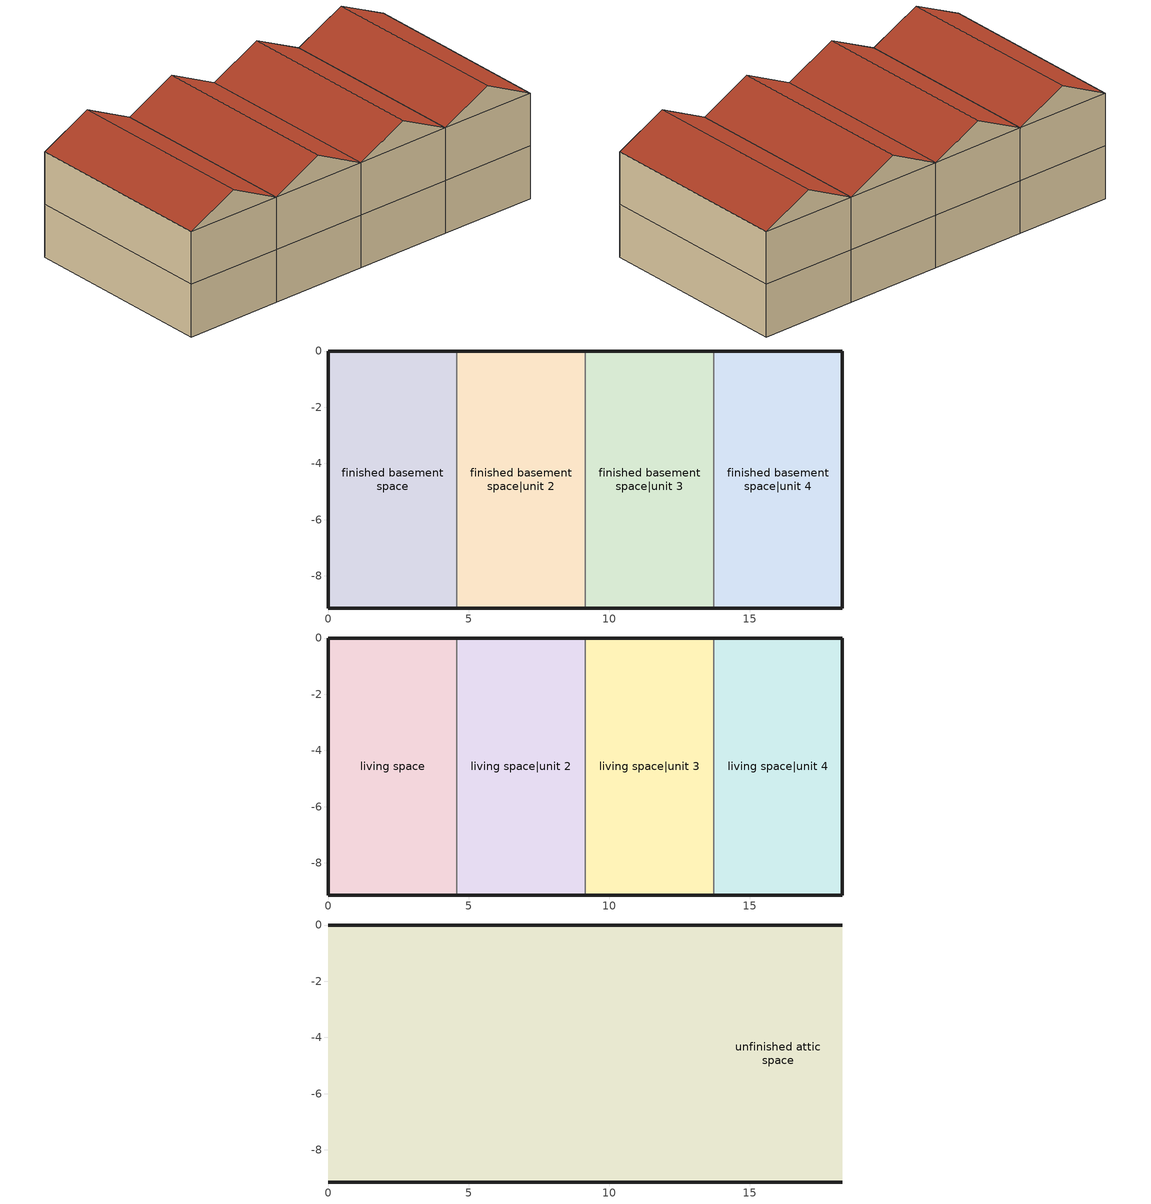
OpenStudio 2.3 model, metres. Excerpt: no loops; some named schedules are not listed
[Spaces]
finished basement space
 floor ground: 0,-9.14 0,0 4.57,0 4.57,-9.14 z-2.44
 wall ground: 4.57,0 0,0 0,-9.14 4.57,-9.14 z-2.44:0
 wall to finished basement space|unit 2: 4.57,-9.14 4.57,0 z-2.44:0
finished basement space|unit 2
 floor ground: 4.57,-9.14 4.57,0 9.14,0 9.14,-9.14 z-2.44
 wall ground: 9.14,0 4.57,0 / 4.57,-9.14 9.14,-9.14 z-2.44:0
 wall to finished basement space|unit 3: 9.14,-9.14 9.14,0 z-2.44:0
finished basement space|unit 3
 floor ground: 9.14,-9.14 9.14,0 13.72,0 13.72,-9.14 z-2.44
 wall ground: 13.72,0 9.14,0 / 9.14,-9.14 13.72,-9.14 z-2.44:0
 wall to finished basement space|unit 4: 13.72,-9.14 13.72,0 z-2.44:0
finished basement space|unit 4
 floor ground: 13.72,-9.14 13.72,0 18.29,0 18.29,-9.14 z-2.44
 wall ground: 13.72,-9.14 18.29,-9.14 18.29,0 13.72,0 z-2.44:0
living space
 floor to finished basement space: 0,-9.14 0,0 4.57,0 4.57,-9.14 z0
 wall outside: 4.57,0 0,0 0,-9.14 4.57,-9.14 z0:2.44
 wall to living space|unit 2: 4.57,-9.14 4.57,0 z0:2.44
living space|unit 2
 floor to finished basement space|unit 2: 4.57,-9.14 4.57,0 9.14,0 9.14,-9.14 z0
 wall outside: 4.57,-9.14 9.14,-9.14 / 9.14,0 4.57,0 z0:2.44
 wall to living space|unit 3: 9.14,-9.14 9.14,0 z0:2.44
living space|unit 3
 floor to finished basement space|unit 3: 9.14,-9.14 9.14,0 13.72,0 13.72,-9.14 z0
 wall outside: 9.14,-9.14 13.72,-9.14 / 13.72,0 9.14,0 z0:2.44
 wall to living space|unit 4: 13.72,-9.14 13.72,0 z0:2.44
living space|unit 4
 floor to finished basement space|unit 4: 13.72,-9.14 13.72,0 18.29,0 18.29,-9.14 z0
 wall outside: 13.72,-9.14 18.29,-9.14 18.29,0 13.72,0 z0:2.44
unfinished attic space
 floor to living space: 0,-9.14 0,0 4.57,0 4.57,-9.14 z2.44
 floor to living space|unit 2: 4.57,-9.14 4.57,0 9.14,0 9.14,-9.14 z2.44
 floor to living space|unit 3: 9.14,-9.14 9.14,0 13.72,0 13.72,-9.14 z2.44
 floor to living space|unit 4: 13.72,-9.14 13.72,0 18.29,0 18.29,-9.14 z2.44
 wall outside: 2.29,-9.14,3.58 0,-9.14,2.44 4.57,-9.14,2.44; 2.29,0,3.58 4.57,0,2.44 0,0,2.44; 6.86,0,3.58 9.14,0,2.44 4.57,0,2.44; 6.86,-9.14,3.58 4.57,-9.14,2.44 9.14,-9.14,2.44; 11.43,0,3.58 13.72,0,2.44 9.14,0,2.44; 11.43,-9.14,3.58 9.14,-9.14,2.44 13.72,-9.14,2.44; 16,0,3.58 18.29,0,2.44 13.72,0,2.44; 16,-9.14,3.58 13.72,-9.14,2.44 18.29,-9.14,2.44
 roof outside: 2.29,0,3.58 0,0,2.44 0,-9.14,2.44 2.29,-9.14,3.58; 2.29,-9.14,3.58 4.57,-9.14,2.44 4.57,0,2.44 2.29,0,3.58; 6.86,-9.14,3.58 9.14,-9.14,2.44 9.14,0,2.44 6.86,0,3.58; 6.86,0,3.58 4.57,0,2.44 4.57,-9.14,2.44 6.86,-9.14,3.58; 11.43,-9.14,3.58 13.72,-9.14,2.44 13.72,0,2.44 11.43,0,3.58; 11.43,0,3.58 9.14,0,2.44 9.14,-9.14,2.44 11.43,-9.14,3.58; 16,-9.14,3.58 18.29,-9.14,2.44 18.29,0,2.44 16,0,3.58; 16,0,3.58 13.72,0,2.44 13.72,-9.14,2.44 16,-9.14,3.58
[Schedule:Rule] Apply Sunday=Yes; Apply Monday=Yes; Apply Tuesday=Yes; Apply Wednesday=Yes; Apply Thursday=Yes; Apply Friday=Yes; Apply Saturday=Yes; Date Specification Type=SpecificDates
Name | Schedule Ruleset | Rule Order | Day Schedule | Specific Month 1 | Specific Day 1
residential clothes washer schedule allday ruleset22 2 | residential clothes washer schedule 2 | 343 | residential clothes washer schedule allday22 2 | 1 | 22
residential clothes washer schedule allday ruleset23 2 | residential clothes washer schedule 2 | 342 | residential clothes washer schedule allday23 2 | 1 | 23
residential clothes washer schedule allday ruleset24 2 | residential clothes washer schedule 2 | 341 | residential clothes washer schedule allday24 2 | 1 | 24
residential clothes washer schedule allday ruleset25 2 | residential clothes washer schedule 2 | 340 | residential clothes washer schedule allday25 2 | 1 | 25
residential clothes washer schedule allday ruleset26 2 | residential clothes washer schedule 2 | 339 | residential clothes washer schedule allday26 2 | 1 | 26
residential clothes washer schedule allday ruleset27 2 | residential clothes washer schedule 2 | 338 | residential clothes washer schedule allday27 2 | 1 | 27
residential clothes washer schedule allday ruleset28 2 | residential clothes washer schedule 2 | 337 | residential clothes washer schedule allday28 2 | 1 | 28
residential clothes washer schedule allday ruleset29 2 | residential clothes washer schedule 2 | 336 | residential clothes washer schedule allday29 2 | 1 | 29
residential clothes washer schedule allday ruleset30 2 | residential clothes washer schedule 2 | 335 | residential clothes washer schedule allday30 2 | 1 | 30
residential clothes washer schedule allday ruleset31 2 | residential clothes washer schedule 2 | 334 | residential clothes washer schedule allday31 2 | 1 | 31
residential clothes washer schedule allday ruleset32 2 | residential clothes washer schedule 2 | 333 | residential clothes washer schedule allday32 2 | 2 | 1
residential clothes washer schedule allday ruleset33 2 | residential clothes washer schedule 2 | 332 | residential clothes washer schedule allday33 2 | 2 | 2
residential clothes washer schedule allday ruleset34 2 | residential clothes washer schedule 2 | 331 | residential clothes washer schedule allday34 2 | 2 | 3
residential clothes washer schedule allday ruleset35 2 | residential clothes washer schedule 2 | 330 | residential clothes washer schedule allday35 2 | 2 | 4
residential clothes washer schedule allday ruleset36 2 | residential clothes washer schedule 2 | 329 | residential clothes washer schedule allday36 2 | 2 | 5
residential clothes washer schedule allday ruleset37 2 | residential clothes washer schedule 2 | 328 | residential clothes washer schedule allday37 2 | 2 | 6
residential clothes washer schedule allday ruleset38 2 | residential clothes washer schedule 2 | 327 | residential clothes washer schedule allday38 2 | 2 | 7
residential clothes washer schedule allday ruleset39 2 | residential clothes washer schedule 2 | 326 | residential clothes washer schedule allday39 2 | 2 | 8
residential clothes washer schedule allday ruleset40 2 | residential clothes washer schedule 2 | 325 | residential clothes washer schedule allday40 2 | 2 | 9
residential clothes washer schedule allday ruleset41 2 | residential clothes washer schedule 2 | 324 | residential clothes washer schedule allday41 2 | 2 | 10
residential clothes washer schedule allday ruleset42 2 | residential clothes washer schedule 2 | 323 | residential clothes washer schedule allday42 2 | 2 | 11
residential clothes washer schedule allday ruleset43 2 | residential clothes washer schedule 2 | 322 | residential clothes washer schedule allday43 2 | 2 | 12
residential clothes washer schedule allday ruleset44 2 | residential clothes washer schedule 2 | 321 | residential clothes washer schedule allday44 2 | 2 | 13
residential clothes washer schedule allday ruleset45 2 | residential clothes washer schedule 2 | 320 | residential clothes washer schedule allday45 2 | 2 | 14
residential clothes washer schedule allday ruleset46 2 | residential clothes washer schedule 2 | 319 | residential clothes washer schedule allday46 2 | 2 | 15
residential clothes washer schedule allday ruleset47 2 | residential clothes washer schedule 2 | 318 | residential clothes washer schedule allday47 2 | 2 | 16
residential clothes washer schedule allday ruleset48 2 | residential clothes washer schedule 2 | 317 | residential clothes washer schedule allday48 2 | 2 | 17
residential clothes washer schedule allday ruleset49 2 | residential clothes washer schedule 2 | 316 | residential clothes washer schedule allday49 2 | 2 | 18
residential clothes washer schedule allday ruleset50 2 | residential clothes washer schedule 2 | 315 | residential clothes washer schedule allday50 2 | 2 | 19
residential clothes washer schedule allday ruleset51 2 | residential clothes washer schedule 2 | 314 | residential clothes washer schedule allday51 2 | 2 | 20
residential clothes washer schedule allday ruleset52 2 | residential clothes washer schedule 2 | 313 | residential clothes washer schedule allday52 2 | 2 | 21
residential clothes washer schedule allday ruleset53 2 | residential clothes washer schedule 2 | 312 | residential clothes washer schedule allday53 2 | 2 | 22
residential clothes washer schedule allday ruleset54 2 | residential clothes washer schedule 2 | 311 | residential clothes washer schedule allday54 2 | 2 | 23
residential clothes washer schedule allday ruleset55 2 | residential clothes washer schedule 2 | 310 | residential clothes washer schedule allday55 2 | 2 | 24
residential clothes washer schedule allday ruleset56 2 | residential clothes washer schedule 2 | 309 | residential clothes washer schedule allday56 2 | 2 | 25
residential clothes washer schedule allday ruleset57 2 | residential clothes washer schedule 2 | 308 | residential clothes washer schedule allday57 2 | 2 | 26
residential clothes washer schedule allday ruleset58 2 | residential clothes washer schedule 2 | 307 | residential clothes washer schedule allday58 2 | 2 | 27
residential clothes washer schedule allday ruleset59 2 | residential clothes washer schedule 2 | 306 | residential clothes washer schedule allday59 2 | 2 | 28
residential clothes washer schedule allday ruleset60 2 | residential clothes washer schedule 2 | 305 | residential clothes washer schedule allday60 2 | 3 | 1
residential clothes washer schedule allday ruleset61 2 | residential clothes washer schedule 2 | 304 | residential clothes washer schedule allday61 2 | 3 | 2
residential clothes washer schedule allday ruleset62 2 | residential clothes washer schedule 2 | 303 | residential clothes washer schedule allday62 2 | 3 | 3
residential clothes washer schedule allday ruleset63 2 | residential clothes washer schedule 2 | 302 | residential clothes washer schedule allday63 2 | 3 | 4
residential clothes washer schedule allday ruleset64 2 | residential clothes washer schedule 2 | 301 | residential clothes washer schedule allday64 2 | 3 | 5
residential clothes washer schedule allday ruleset65 2 | residential clothes washer schedule 2 | 300 | residential clothes washer schedule allday65 2 | 3 | 6
residential clothes washer schedule allday ruleset66 2 | residential clothes washer schedule 2 | 299 | residential clothes washer schedule allday66 2 | 3 | 7
residential clothes washer schedule allday ruleset67 2 | residential clothes washer schedule 2 | 298 | residential clothes washer schedule allday67 2 | 3 | 8
residential clothes washer schedule allday ruleset68 2 | residential clothes washer schedule 2 | 297 | residential clothes washer schedule allday68 2 | 3 | 9
residential clothes washer schedule allday ruleset69 2 | residential clothes washer schedule 2 | 296 | residential clothes washer schedule allday69 2 | 3 | 10
residential clothes washer schedule allday ruleset70 2 | residential clothes washer schedule 2 | 295 | residential clothes washer schedule allday70 2 | 3 | 11
residential clothes washer schedule allday ruleset71 2 | residential clothes washer schedule 2 | 294 | residential clothes washer schedule allday71 2 | 3 | 12
residential clothes washer schedule allday ruleset72 2 | residential clothes washer schedule 2 | 293 | residential clothes washer schedule allday72 2 | 3 | 13
residential clothes washer schedule allday ruleset73 2 | residential clothes washer schedule 2 | 292 | residential clothes washer schedule allday73 2 | 3 | 14
residential clothes washer schedule allday ruleset74 2 | residential clothes washer schedule 2 | 291 | residential clothes washer schedule allday74 2 | 3 | 15
residential clothes washer schedule allday ruleset75 2 | residential clothes washer schedule 2 | 290 | residential clothes washer schedule allday75 2 | 3 | 16
residential clothes washer schedule allday ruleset76 2 | residential clothes washer schedule 2 | 289 | residential clothes washer schedule allday76 2 | 3 | 17
residential clothes washer schedule allday ruleset77 2 | residential clothes washer schedule 2 | 288 | residential clothes washer schedule allday77 2 | 3 | 18
residential clothes washer schedule allday ruleset78 2 | residential clothes washer schedule 2 | 287 | residential clothes washer schedule allday78 2 | 3 | 19
residential clothes washer schedule allday ruleset79 2 | residential clothes washer schedule 2 | 286 | residential clothes washer schedule allday79 2 | 3 | 20
residential clothes washer schedule allday ruleset80 2 | residential clothes washer schedule 2 | 285 | residential clothes washer schedule allday80 2 | 3 | 21
residential clothes washer schedule allday ruleset81 2 | residential clothes washer schedule 2 | 284 | residential clothes washer schedule allday81 2 | 3 | 22
residential clothes washer schedule allday ruleset82 2 | residential clothes washer schedule 2 | 283 | residential clothes washer schedule allday82 2 | 3 | 23
residential clothes washer schedule allday ruleset83 2 | residential clothes washer schedule 2 | 282 | residential clothes washer schedule allday83 2 | 3 | 24
residential clothes washer schedule allday ruleset84 2 | residential clothes washer schedule 2 | 281 | residential clothes washer schedule allday84 2 | 3 | 25
residential clothes washer schedule allday ruleset85 2 | residential clothes washer schedule 2 | 280 | residential clothes washer schedule allday85 2 | 3 | 26
residential clothes washer schedule allday ruleset86 2 | residential clothes washer schedule 2 | 279 | residential clothes washer schedule allday86 2 | 3 | 27
residential clothes washer schedule allday ruleset87 2 | residential clothes washer schedule 2 | 278 | residential clothes washer schedule allday87 2 | 3 | 28
residential clothes washer schedule allday ruleset88 2 | residential clothes washer schedule 2 | 277 | residential clothes washer schedule allday88 2 | 3 | 29
residential clothes washer schedule allday ruleset89 2 | residential clothes washer schedule 2 | 276 | residential clothes washer schedule allday89 2 | 3 | 30
residential clothes washer schedule allday ruleset90 2 | residential clothes washer schedule 2 | 275 | residential clothes washer schedule allday90 2 | 3 | 31
residential clothes washer schedule allday ruleset91 2 | residential clothes washer schedule 2 | 274 | residential clothes washer schedule allday91 2 | 4 | 1
residential clothes washer schedule allday ruleset92 2 | residential clothes washer schedule 2 | 273 | residential clothes washer schedule allday92 2 | 4 | 2
residential clothes washer schedule allday ruleset93 2 | residential clothes washer schedule 2 | 272 | residential clothes washer schedule allday93 2 | 4 | 3
residential clothes washer schedule allday ruleset94 2 | residential clothes washer schedule 2 | 271 | residential clothes washer schedule allday94 2 | 4 | 4
residential clothes washer schedule allday ruleset95 2 | residential clothes washer schedule 2 | 270 | residential clothes washer schedule allday95 2 | 4 | 5
residential clothes washer schedule allday ruleset96 2 | residential clothes washer schedule 2 | 269 | residential clothes washer schedule allday96 2 | 4 | 6
residential clothes washer schedule allday ruleset97 2 | residential clothes washer schedule 2 | 268 | residential clothes washer schedule allday97 2 | 4 | 7
residential clothes washer schedule allday ruleset98 2 | residential clothes washer schedule 2 | 267 | residential clothes washer schedule allday98 2 | 4 | 8
residential clothes washer schedule allday ruleset99 2 | residential clothes washer schedule 2 | 266 | residential clothes washer schedule allday99 2 | 4 | 9
residential clothes washer schedule allday ruleset100 2 | residential clothes washer schedule 2 | 265 | residential clothes washer schedule allday100 2 | 4 | 10
residential clothes washer schedule allday ruleset101 2 | residential clothes washer schedule 2 | 264 | residential clothes washer schedule allday101 2 | 4 | 11
residential clothes washer schedule allday ruleset102 2 | residential clothes washer schedule 2 | 263 | residential clothes washer schedule allday102 2 | 4 | 12
residential clothes washer schedule allday ruleset103 2 | residential clothes washer schedule 2 | 262 | residential clothes washer schedule allday103 2 | 4 | 13
residential clothes washer schedule allday ruleset104 2 | residential clothes washer schedule 2 | 261 | residential clothes washer schedule allday104 2 | 4 | 14
residential clothes washer schedule allday ruleset105 2 | residential clothes washer schedule 2 | 260 | residential clothes washer schedule allday105 2 | 4 | 15
residential clothes washer schedule allday ruleset106 2 | residential clothes washer schedule 2 | 259 | residential clothes washer schedule allday106 2 | 4 | 16
residential clothes washer schedule allday ruleset107 2 | residential clothes washer schedule 2 | 258 | residential clothes washer schedule allday107 2 | 4 | 17
residential clothes washer schedule allday ruleset108 2 | residential clothes washer schedule 2 | 257 | residential clothes washer schedule allday108 2 | 4 | 18
residential clothes washer schedule allday ruleset109 2 | residential clothes washer schedule 2 | 256 | residential clothes washer schedule allday109 2 | 4 | 19
residential clothes washer schedule allday ruleset110 2 | residential clothes washer schedule 2 | 255 | residential clothes washer schedule allday110 2 | 4 | 20
residential clothes washer schedule allday ruleset111 2 | residential clothes washer schedule 2 | 254 | residential clothes washer schedule allday111 2 | 4 | 21
residential clothes washer schedule allday ruleset112 2 | residential clothes washer schedule 2 | 253 | residential clothes washer schedule allday112 2 | 4 | 22
residential clothes washer schedule allday ruleset113 2 | residential clothes washer schedule 2 | 252 | residential clothes washer schedule allday113 2 | 4 | 23
residential clothes washer schedule allday ruleset114 2 | residential clothes washer schedule 2 | 251 | residential clothes washer schedule allday114 2 | 4 | 24
residential clothes washer schedule allday ruleset115 2 | residential clothes washer schedule 2 | 250 | residential clothes washer schedule allday115 2 | 4 | 25
residential clothes washer schedule allday ruleset116 2 | residential clothes washer schedule 2 | 249 | residential clothes washer schedule allday116 2 | 4 | 26
residential clothes washer schedule allday ruleset117 2 | residential clothes washer schedule 2 | 248 | residential clothes washer schedule allday117 2 | 4 | 27
residential clothes washer schedule allday ruleset118 2 | residential clothes washer schedule 2 | 247 | residential clothes washer schedule allday118 2 | 4 | 28
residential clothes washer schedule allday ruleset119 2 | residential clothes washer schedule 2 | 246 | residential clothes washer schedule allday119 2 | 4 | 29
residential clothes washer schedule allday ruleset120 2 | residential clothes washer schedule 2 | 245 | residential clothes washer schedule allday120 2 | 4 | 30
residential clothes washer schedule allday ruleset121 2 | residential clothes washer schedule 2 | 244 | residential clothes washer schedule allday121 2 | 5 | 1
residential clothes washer schedule allday ruleset122 2 | residential clothes washer schedule 2 | 243 | residential clothes washer schedule allday122 2 | 5 | 2
residential clothes washer schedule allday ruleset123 2 | residential clothes washer schedule 2 | 242 | residential clothes washer schedule allday123 2 | 5 | 3
residential clothes washer schedule allday ruleset124 2 | residential clothes washer schedule 2 | 241 | residential clothes washer schedule allday124 2 | 5 | 4
residential clothes washer schedule allday ruleset125 2 | residential clothes washer schedule 2 | 240 | residential clothes washer schedule allday125 2 | 5 | 5
residential clothes washer schedule allday ruleset126 2 | residential clothes washer schedule 2 | 239 | residential clothes washer schedule allday126 2 | 5 | 6
residential clothes washer schedule allday ruleset127 2 | residential clothes washer schedule 2 | 238 | residential clothes washer schedule allday127 2 | 5 | 7
residential clothes washer schedule allday ruleset128 2 | residential clothes washer schedule 2 | 237 | residential clothes washer schedule allday128 2 | 5 | 8
residential clothes washer schedule allday ruleset129 2 | residential clothes washer schedule 2 | 236 | residential clothes washer schedule allday129 2 | 5 | 9
residential clothes washer schedule allday ruleset130 2 | residential clothes washer schedule 2 | 235 | residential clothes washer schedule allday130 2 | 5 | 10
residential clothes washer schedule allday ruleset131 2 | residential clothes washer schedule 2 | 234 | residential clothes washer schedule allday131 2 | 5 | 11
residential clothes washer schedule allday ruleset132 2 | residential clothes washer schedule 2 | 233 | residential clothes washer schedule allday132 2 | 5 | 12
residential clothes washer schedule allday ruleset133 2 | residential clothes washer schedule 2 | 232 | residential clothes washer schedule allday133 2 | 5 | 13
residential clothes washer schedule allday ruleset134 2 | residential clothes washer schedule 2 | 231 | residential clothes washer schedule allday134 2 | 5 | 14
residential clothes washer schedule allday ruleset135 2 | residential clothes washer schedule 2 | 230 | residential clothes washer schedule allday135 2 | 5 | 15
residential clothes washer schedule allday ruleset136 2 | residential clothes washer schedule 2 | 229 | residential clothes washer schedule allday136 2 | 5 | 16
residential clothes washer schedule allday ruleset137 2 | residential clothes washer schedule 2 | 228 | residential clothes washer schedule allday137 2 | 5 | 17
residential clothes washer schedule allday ruleset138 2 | residential clothes washer schedule 2 | 227 | residential clothes washer schedule allday138 2 | 5 | 18
residential clothes washer schedule allday ruleset139 2 | residential clothes washer schedule 2 | 226 | residential clothes washer schedule allday139 2 | 5 | 19
residential clothes washer schedule allday ruleset140 2 | residential clothes washer schedule 2 | 225 | residential clothes washer schedule allday140 2 | 5 | 20
residential clothes washer schedule allday ruleset141 2 | residential clothes washer schedule 2 | 224 | residential clothes washer schedule allday141 2 | 5 | 21
residential clothes washer schedule allday ruleset142 2 | residential clothes washer schedule 2 | 223 | residential clothes washer schedule allday142 2 | 5 | 22
residential clothes washer schedule allday ruleset143 2 | residential clothes washer schedule 2 | 222 | residential clothes washer schedule allday143 2 | 5 | 23
residential clothes washer schedule allday ruleset144 2 | residential clothes washer schedule 2 | 221 | residential clothes washer schedule allday144 2 | 5 | 24
residential clothes washer schedule allday ruleset145 2 | residential clothes washer schedule 2 | 220 | residential clothes washer schedule allday145 2 | 5 | 25
residential clothes washer schedule allday ruleset146 2 | residential clothes washer schedule 2 | 219 | residential clothes washer schedule allday146 2 | 5 | 26
residential clothes washer schedule allday ruleset147 2 | residential clothes washer schedule 2 | 218 | residential clothes washer schedule allday147 2 | 5 | 27
residential clothes washer schedule allday ruleset148 2 | residential clothes washer schedule 2 | 217 | residential clothes washer schedule allday148 2 | 5 | 28
residential clothes washer schedule allday ruleset149 2 | residential clothes washer schedule 2 | 216 | residential clothes washer schedule allday149 2 | 5 | 29
residential clothes washer schedule allday ruleset150 2 | residential clothes washer schedule 2 | 215 | residential clothes washer schedule allday150 2 | 5 | 30
residential clothes washer schedule allday ruleset151 2 | residential clothes washer schedule 2 | 214 | residential clothes washer schedule allday151 2 | 5 | 31
residential clothes washer schedule allday ruleset152 2 | residential clothes washer schedule 2 | 213 | residential clothes washer schedule allday152 2 | 6 | 1
residential clothes washer schedule allday ruleset153 2 | residential clothes washer schedule 2 | 212 | residential clothes washer schedule allday153 2 | 6 | 2
residential clothes washer schedule allday ruleset154 2 | residential clothes washer schedule 2 | 211 | residential clothes washer schedule allday154 2 | 6 | 3
residential clothes washer schedule allday ruleset155 2 | residential clothes washer schedule 2 | 210 | residential clothes washer schedule allday155 2 | 6 | 4
residential clothes washer schedule allday ruleset156 2 | residential clothes washer schedule 2 | 209 | residential clothes washer schedule allday156 2 | 6 | 5
residential clothes washer schedule allday ruleset157 2 | residential clothes washer schedule 2 | 208 | residential clothes washer schedule allday157 2 | 6 | 6
residential clothes washer schedule allday ruleset158 2 | residential clothes washer schedule 2 | 207 | residential clothes washer schedule allday158 2 | 6 | 7
residential clothes washer schedule allday ruleset159 2 | residential clothes washer schedule 2 | 206 | residential clothes washer schedule allday159 2 | 6 | 8
residential clothes washer schedule allday ruleset160 2 | residential clothes washer schedule 2 | 205 | residential clothes washer schedule allday160 2 | 6 | 9
residential clothes washer schedule allday ruleset161 2 | residential clothes washer schedule 2 | 204 | residential clothes washer schedule allday161 2 | 6 | 10
residential clothes washer schedule allday ruleset162 2 | residential clothes washer schedule 2 | 203 | residential clothes washer schedule allday162 2 | 6 | 11
residential clothes washer schedule allday ruleset163 2 | residential clothes washer schedule 2 | 202 | residential clothes washer schedule allday163 2 | 6 | 12
residential clothes washer schedule allday ruleset164 2 | residential clothes washer schedule 2 | 201 | residential clothes washer schedule allday164 2 | 6 | 13
residential clothes washer schedule allday ruleset165 2 | residential clothes washer schedule 2 | 200 | residential clothes washer schedule allday165 2 | 6 | 14
residential clothes washer schedule allday ruleset166 2 | residential clothes washer schedule 2 | 199 | residential clothes washer schedule allday166 2 | 6 | 15
residential clothes washer schedule allday ruleset167 2 | residential clothes washer schedule 2 | 198 | residential clothes washer schedule allday167 2 | 6 | 16
residential clothes washer schedule allday ruleset168 2 | residential clothes washer schedule 2 | 197 | residential clothes washer schedule allday168 2 | 6 | 17
residential clothes washer schedule allday ruleset169 2 | residential clothes washer schedule 2 | 196 | residential clothes washer schedule allday169 2 | 6 | 18
residential clothes washer schedule allday ruleset170 2 | residential clothes washer schedule 2 | 195 | residential clothes washer schedule allday170 2 | 6 | 19
residential clothes washer schedule allday ruleset171 2 | residential clothes washer schedule 2 | 194 | residential clothes washer schedule allday171 2 | 6 | 20
residential clothes washer schedule allday ruleset172 2 | residential clothes washer schedule 2 | 193 | residential clothes washer schedule allday172 2 | 6 | 21
residential clothes washer schedule allday ruleset173 2 | residential clothes washer schedule 2 | 192 | residential clothes washer schedule allday173 2 | 6 | 22
residential clothes washer schedule allday ruleset174 2 | residential clothes washer schedule 2 | 191 | residential clothes washer schedule allday174 2 | 6 | 23
residential clothes washer schedule allday ruleset175 2 | residential clothes washer schedule 2 | 190 | residential clothes washer schedule allday175 2 | 6 | 24
residential clothes washer schedule allday ruleset176 2 | residential clothes washer schedule 2 | 189 | residential clothes washer schedule allday176 2 | 6 | 25
residential clothes washer schedule allday ruleset177 2 | residential clothes washer schedule 2 | 188 | residential clothes washer schedule allday177 2 | 6 | 26
residential clothes washer schedule allday ruleset178 2 | residential clothes washer schedule 2 | 187 | residential clothes washer schedule allday178 2 | 6 | 27
residential clothes washer schedule allday ruleset179 2 | residential clothes washer schedule 2 | 186 | residential clothes washer schedule allday179 2 | 6 | 28
residential clothes washer schedule allday ruleset180 2 | residential clothes washer schedule 2 | 185 | residential clothes washer schedule allday180 2 | 6 | 29
residential clothes washer schedule allday ruleset181 2 | residential clothes washer schedule 2 | 184 | residential clothes washer schedule allday181 2 | 6 | 30
residential clothes washer schedule allday ruleset182 2 | residential clothes washer schedule 2 | 183 | residential clothes washer schedule allday182 2 | 7 | 1
residential clothes washer schedule allday ruleset183 2 | residential clothes washer schedule 2 | 182 | residential clothes washer schedule allday183 2 | 7 | 2
residential clothes washer schedule allday ruleset184 2 | residential clothes washer schedule 2 | 181 | residential clothes washer schedule allday184 2 | 7 | 3
residential clothes washer schedule allday ruleset185 2 | residential clothes washer schedule 2 | 180 | residential clothes washer schedule allday185 2 | 7 | 4
residential clothes washer schedule allday ruleset186 2 | residential clothes washer schedule 2 | 179 | residential clothes washer schedule allday186 2 | 7 | 5
residential clothes washer schedule allday ruleset187 2 | residential clothes washer schedule 2 | 178 | residential clothes washer schedule allday187 2 | 7 | 6
residential clothes washer schedule allday ruleset188 2 | residential clothes washer schedule 2 | 177 | residential clothes washer schedule allday188 2 | 7 | 7
residential clothes washer schedule allday ruleset189 2 | residential clothes washer schedule 2 | 176 | residential clothes washer schedule allday189 2 | 7 | 8
residential clothes washer schedule allday ruleset190 2 | residential clothes washer schedule 2 | 175 | residential clothes washer schedule allday190 2 | 7 | 9
residential clothes washer schedule allday ruleset191 2 | residential clothes washer schedule 2 | 174 | residential clothes washer schedule allday191 2 | 7 | 10
residential clothes washer schedule allday ruleset192 2 | residential clothes washer schedule 2 | 173 | residential clothes washer schedule allday192 2 | 7 | 11
residential clothes washer schedule allday ruleset193 2 | residential clothes washer schedule 2 | 172 | residential clothes washer schedule allday193 2 | 7 | 12
residential clothes washer schedule allday ruleset194 2 | residential clothes washer schedule 2 | 171 | residential clothes washer schedule allday194 2 | 7 | 13
residential clothes washer schedule allday ruleset195 2 | residential clothes washer schedule 2 | 170 | residential clothes washer schedule allday195 2 | 7 | 14
residential clothes washer schedule allday ruleset196 2 | residential clothes washer schedule 2 | 169 | residential clothes washer schedule allday196 2 | 7 | 15
residential clothes washer schedule allday ruleset197 2 | residential clothes washer schedule 2 | 168 | residential clothes washer schedule allday197 2 | 7 | 16
residential clothes washer schedule allday ruleset198 2 | residential clothes washer schedule 2 | 167 | residential clothes washer schedule allday198 2 | 7 | 17
residential clothes washer schedule allday ruleset199 2 | residential clothes washer schedule 2 | 166 | residential clothes washer schedule allday199 2 | 7 | 18
residential clothes washer schedule allday ruleset200 2 | residential clothes washer schedule 2 | 165 | residential clothes washer schedule allday200 2 | 7 | 19
residential clothes washer schedule allday ruleset201 2 | residential clothes washer schedule 2 | 164 | residential clothes washer schedule allday201 2 | 7 | 20
residential clothes washer schedule allday ruleset202 2 | residential clothes washer schedule 2 | 163 | residential clothes washer schedule allday202 2 | 7 | 21
residential clothes washer schedule allday ruleset203 2 | residential clothes washer schedule 2 | 162 | residential clothes washer schedule allday203 2 | 7 | 22
residential clothes washer schedule allday ruleset204 2 | residential clothes washer schedule 2 | 161 | residential clothes washer schedule allday204 2 | 7 | 23
residential clothes washer schedule allday ruleset205 2 | residential clothes washer schedule 2 | 160 | residential clothes washer schedule allday205 2 | 7 | 24
residential clothes washer schedule allday ruleset206 2 | residential clothes washer schedule 2 | 159 | residential clothes washer schedule allday206 2 | 7 | 25
residential clothes washer schedule allday ruleset207 2 | residential clothes washer schedule 2 | 158 | residential clothes washer schedule allday207 2 | 7 | 26
residential clothes washer schedule allday ruleset208 2 | residential clothes washer schedule 2 | 157 | residential clothes washer schedule allday208 2 | 7 | 27
residential clothes washer schedule allday ruleset209 2 | residential clothes washer schedule 2 | 156 | residential clothes washer schedule allday209 2 | 7 | 28
residential clothes washer schedule allday ruleset210 2 | residential clothes washer schedule 2 | 155 | residential clothes washer schedule allday210 2 | 7 | 29
residential clothes washer schedule allday ruleset211 2 | residential clothes washer schedule 2 | 154 | residential clothes washer schedule allday211 2 | 7 | 30
residential clothes washer schedule allday ruleset212 2 | residential clothes washer schedule 2 | 153 | residential clothes washer schedule allday212 2 | 7 | 31
residential clothes washer schedule allday ruleset213 2 | residential clothes washer schedule 2 | 152 | residential clothes washer schedule allday213 2 | 8 | 1
residential clothes washer schedule allday ruleset214 2 | residential clothes washer schedule 2 | 151 | residential clothes washer schedule allday214 2 | 8 | 2
residential clothes washer schedule allday ruleset215 2 | residential clothes washer schedule 2 | 150 | residential clothes washer schedule allday215 2 | 8 | 3
residential clothes washer schedule allday ruleset216 2 | residential clothes washer schedule 2 | 149 | residential clothes washer schedule allday216 2 | 8 | 4
residential clothes washer schedule allday ruleset217 2 | residential clothes washer schedule 2 | 148 | residential clothes washer schedule allday217 2 | 8 | 5
residential clothes washer schedule allday ruleset218 2 | residential clothes washer schedule 2 | 147 | residential clothes washer schedule allday218 2 | 8 | 6
residential clothes washer schedule allday ruleset219 2 | residential clothes washer schedule 2 | 146 | residential clothes washer schedule allday219 2 | 8 | 7
residential clothes washer schedule allday ruleset220 2 | residential clothes washer schedule 2 | 145 | residential clothes washer schedule allday220 2 | 8 | 8
residential clothes washer schedule allday ruleset221 2 | residential clothes washer schedule 2 | 144 | residential clothes washer schedule allday221 2 | 8 | 9
residential clothes washer schedule allday ruleset222 2 | residential clothes washer schedule 2 | 143 | residential clothes washer schedule allday222 2 | 8 | 10
residential clothes washer schedule allday ruleset223 2 | residential clothes washer schedule 2 | 142 | residential clothes washer schedule allday223 2 | 8 | 11
residential clothes washer schedule allday ruleset224 2 | residential clothes washer schedule 2 | 141 | residential clothes washer schedule allday224 2 | 8 | 12
residential clothes washer schedule allday ruleset225 2 | residential clothes washer schedule 2 | 140 | residential clothes washer schedule allday225 2 | 8 | 13
residential clothes washer schedule allday ruleset226 2 | residential clothes washer schedule 2 | 139 | residential clothes washer schedule allday226 2 | 8 | 14
residential clothes washer schedule allday ruleset227 2 | residential clothes washer schedule 2 | 138 | residential clothes washer schedule allday227 2 | 8 | 15
residential clothes washer schedule allday ruleset228 2 | residential clothes washer schedule 2 | 137 | residential clothes washer schedule allday228 2 | 8 | 16
residential clothes washer schedule allday ruleset229 2 | residential clothes washer schedule 2 | 136 | residential clothes washer schedule allday229 2 | 8 | 17
residential clothes washer schedule allday ruleset230 2 | residential clothes washer schedule 2 | 135 | residential clothes washer schedule allday230 2 | 8 | 18
residential clothes washer schedule allday ruleset231 2 | residential clothes washer schedule 2 | 134 | residential clothes washer schedule allday231 2 | 8 | 19
residential clothes washer schedule allday ruleset232 2 | residential clothes washer schedule 2 | 133 | residential clothes washer schedule allday232 2 | 8 | 20
residential clothes washer schedule allday ruleset233 2 | residential clothes washer schedule 2 | 132 | residential clothes washer schedule allday233 2 | 8 | 21
residential clothes washer schedule allday ruleset234 2 | residential clothes washer schedule 2 | 131 | residential clothes washer schedule allday234 2 | 8 | 22
residential clothes washer schedule allday ruleset235 2 | residential clothes washer schedule 2 | 130 | residential clothes washer schedule allday235 2 | 8 | 23
residential clothes washer schedule allday ruleset236 2 | residential clothes washer schedule 2 | 129 | residential clothes washer schedule allday236 2 | 8 | 24
residential clothes washer schedule allday ruleset237 2 | residential clothes washer schedule 2 | 128 | residential clothes washer schedule allday237 2 | 8 | 25
residential clothes washer schedule allday ruleset238 2 | residential clothes washer schedule 2 | 127 | residential clothes washer schedule allday238 2 | 8 | 26
residential clothes washer schedule allday ruleset239 2 | residential clothes washer schedule 2 | 126 | residential clothes washer schedule allday239 2 | 8 | 27
residential clothes washer schedule allday ruleset240 2 | residential clothes washer schedule 2 | 125 | residential clothes washer schedule allday240 2 | 8 | 28
residential clothes washer schedule allday ruleset241 2 | residential clothes washer schedule 2 | 124 | residential clothes washer schedule allday241 2 | 8 | 29
residential clothes washer schedule allday ruleset242 2 | residential clothes washer schedule 2 | 123 | residential clothes washer schedule allday242 2 | 8 | 30
residential clothes washer schedule allday ruleset243 2 | residential clothes washer schedule 2 | 122 | residential clothes washer schedule allday243 2 | 8 | 31
residential clothes washer schedule allday ruleset244 2 | residential clothes washer schedule 2 | 121 | residential clothes washer schedule allday244 2 | 9 | 1
residential clothes washer schedule allday ruleset245 2 | residential clothes washer schedule 2 | 120 | residential clothes washer schedule allday245 2 | 9 | 2
residential clothes washer schedule allday ruleset246 2 | residential clothes washer schedule 2 | 119 | residential clothes washer schedule allday246 2 | 9 | 3
residential clothes washer schedule allday ruleset247 2 | residential clothes washer schedule 2 | 118 | residential clothes washer schedule allday247 2 | 9 | 4
residential clothes washer schedule allday ruleset248 2 | residential clothes washer schedule 2 | 117 | residential clothes washer schedule allday248 2 | 9 | 5
residential clothes washer schedule allday ruleset249 2 | residential clothes washer schedule 2 | 116 | residential clothes washer schedule allday249 2 | 9 | 6
residential clothes washer schedule allday ruleset250 2 | residential clothes washer schedule 2 | 115 | residential clothes washer schedule allday250 2 | 9 | 7
residential clothes washer schedule allday ruleset251 2 | residential clothes washer schedule 2 | 114 | residential clothes washer schedule allday251 2 | 9 | 8
residential clothes washer schedule allday ruleset252 2 | residential clothes washer schedule 2 | 113 | residential clothes washer schedule allday252 2 | 9 | 9
residential clothes washer schedule allday ruleset253 2 | residential clothes washer schedule 2 | 112 | residential clothes washer schedule allday253 2 | 9 | 10
residential clothes washer schedule allday ruleset254 2 | residential clothes washer schedule 2 | 111 | residential clothes washer schedule allday254 2 | 9 | 11
residential clothes washer schedule allday ruleset255 2 | residential clothes washer schedule 2 | 110 | residential clothes washer schedule allday255 2 | 9 | 12
residential clothes washer schedule allday ruleset256 2 | residential clothes washer schedule 2 | 109 | residential clothes washer schedule allday256 2 | 9 | 13
residential clothes washer schedule allday ruleset257 2 | residential clothes washer schedule 2 | 108 | residential clothes washer schedule allday257 2 | 9 | 14
residential clothes washer schedule allday ruleset258 2 | residential clothes washer schedule 2 | 107 | residential clothes washer schedule allday258 2 | 9 | 15
residential clothes washer schedule allday ruleset259 2 | residential clothes washer schedule 2 | 106 | residential clothes washer schedule allday259 2 | 9 | 16
residential clothes washer schedule allday ruleset260 2 | residential clothes washer schedule 2 | 105 | residential clothes washer schedule allday260 2 | 9 | 17
residential clothes washer schedule allday ruleset261 2 | residential clothes washer schedule 2 | 104 | residential clothes washer schedule allday261 2 | 9 | 18
residential clothes washer schedule allday ruleset262 2 | residential clothes washer schedule 2 | 103 | residential clothes washer schedule allday262 2 | 9 | 19
residential clothes washer schedule allday ruleset263 2 | residential clothes washer schedule 2 | 102 | residential clothes washer schedule allday263 2 | 9 | 20
residential clothes washer schedule allday ruleset264 2 | residential clothes washer schedule 2 | 101 | residential clothes washer schedule allday264 2 | 9 | 21
residential clothes washer schedule allday ruleset265 2 | residential clothes washer schedule 2 | 100 | residential clothes washer schedule allday265 2 | 9 | 22
residential clothes washer schedule allday ruleset266 2 | residential clothes washer schedule 2 | 99 | residential clothes washer schedule allday266 2 | 9 | 23
residential clothes washer schedule allday ruleset267 2 | residential clothes washer schedule 2 | 98 | residential clothes washer schedule allday267 2 | 9 | 24
residential clothes washer schedule allday ruleset268 2 | residential clothes washer schedule 2 | 97 | residential clothes washer schedule allday268 2 | 9 | 25
residential clothes washer schedule allday ruleset269 2 | residential clothes washer schedule 2 | 96 | residential clothes washer schedule allday269 2 | 9 | 26
residential clothes washer schedule allday ruleset270 2 | residential clothes washer schedule 2 | 95 | residential clothes washer schedule allday270 2 | 9 | 27
residential clothes washer schedule allday ruleset271 2 | residential clothes washer schedule 2 | 94 | residential clothes washer schedule allday271 2 | 9 | 28
residential clothes washer schedule allday ruleset272 2 | residential clothes washer schedule 2 | 93 | residential clothes washer schedule allday272 2 | 9 | 29
residential clothes washer schedule allday ruleset273 2 | residential clothes washer schedule 2 | 92 | residential clothes washer schedule allday273 2 | 9 | 30
residential clothes washer schedule allday ruleset274 2 | residential clothes washer schedule 2 | 91 | residential clothes washer schedule allday274 2 | 10 | 1
residential clothes washer schedule allday ruleset275 2 | residential clothes washer schedule 2 | 90 | residential clothes washer schedule allday275 2 | 10 | 2
residential clothes washer schedule allday ruleset276 2 | residential clothes washer schedule 2 | 89 | residential clothes washer schedule allday276 2 | 10 | 3
residential clothes washer schedule allday ruleset277 2 | residential clothes washer schedule 2 | 88 | residential clothes washer schedule allday277 2 | 10 | 4
residential clothes washer schedule allday ruleset278 2 | residential clothes washer schedule 2 | 87 | residential clothes washer schedule allday278 2 | 10 | 5
residential clothes washer schedule allday ruleset279 2 | residential clothes washer schedule 2 | 86 | residential clothes washer schedule allday279 2 | 10 | 6
residential clothes washer schedule allday ruleset280 2 | residential clothes washer schedule 2 | 85 | residential clothes washer schedule allday280 2 | 10 | 7
residential clothes washer schedule allday ruleset281 2 | residential clothes washer schedule 2 | 84 | residential clothes washer schedule allday281 2 | 10 | 8
residential clothes washer schedule allday ruleset282 2 | residential clothes washer schedule 2 | 83 | residential clothes washer schedule allday282 2 | 10 | 9
residential clothes washer schedule allday ruleset283 2 | residential clothes washer schedule 2 | 82 | residential clothes washer schedule allday283 2 | 10 | 10
residential clothes washer schedule allday ruleset284 2 | residential clothes washer schedule 2 | 81 | residential clothes washer schedule allday284 2 | 10 | 11
residential clothes washer schedule allday ruleset285 2 | residential clothes washer schedule 2 | 80 | residential clothes washer schedule allday285 2 | 10 | 12
residential clothes washer schedule allday ruleset286 2 | residential clothes washer schedule 2 | 79 | residential clothes washer schedule allday286 2 | 10 | 13
residential clothes washer schedule allday ruleset287 2 | residential clothes washer schedule 2 | 78 | residential clothes washer schedule allday287 2 | 10 | 14
residential clothes washer schedule allday ruleset288 2 | residential clothes washer schedule 2 | 77 | residential clothes washer schedule allday288 2 | 10 | 15
residential clothes washer schedule allday ruleset289 2 | residential clothes washer schedule 2 | 76 | residential clothes washer schedule allday289 2 | 10 | 16
residential clothes washer schedule allday ruleset290 2 | residential clothes washer schedule 2 | 75 | residential clothes washer schedule allday290 2 | 10 | 17
residential clothes washer schedule allday ruleset291 2 | residential clothes washer schedule 2 | 74 | residential clothes washer schedule allday291 2 | 10 | 18
residential clothes washer schedule allday ruleset292 2 | residential clothes washer schedule 2 | 73 | residential clothes washer schedule allday292 2 | 10 | 19
residential clothes washer schedule allday ruleset293 2 | residential clothes washer schedule 2 | 72 | residential clothes washer schedule allday293 2 | 10 | 20
residential clothes washer schedule allday ruleset294 2 | residential clothes washer schedule 2 | 71 | residential clothes washer schedule allday294 2 | 10 | 21
residential clothes washer schedule allday ruleset295 2 | residential clothes washer schedule 2 | 70 | residential clothes washer schedule allday295 2 | 10 | 22
residential clothes washer schedule allday ruleset296 2 | residential clothes washer schedule 2 | 69 | residential clothes washer schedule allday296 2 | 10 | 23
residential clothes washer schedule allday ruleset297 2 | residential clothes washer schedule 2 | 68 | residential clothes washer schedule allday297 2 | 10 | 24
residential clothes washer schedule allday ruleset298 2 | residential clothes washer schedule 2 | 67 | residential clothes washer schedule allday298 2 | 10 | 25
residential clothes washer schedule allday ruleset299 2 | residential clothes washer schedule 2 | 66 | residential clothes washer schedule allday299 2 | 10 | 26
residential clothes washer schedule allday ruleset300 2 | residential clothes washer schedule 2 | 65 | residential clothes washer schedule allday300 2 | 10 | 27
residential clothes washer schedule allday ruleset301 2 | residential clothes washer schedule 2 | 64 | residential clothes washer schedule allday301 2 | 10 | 28
residential clothes washer schedule allday ruleset302 2 | residential clothes washer schedule 2 | 63 | residential clothes washer schedule allday302 2 | 10 | 29
residential clothes washer schedule allday ruleset303 2 | residential clothes washer schedule 2 | 62 | residential clothes washer schedule allday303 2 | 10 | 30
residential clothes washer schedule allday ruleset304 2 | residential clothes washer schedule 2 | 61 | residential clothes washer schedule allday304 2 | 10 | 31
residential clothes washer schedule allday ruleset305 2 | residential clothes washer schedule 2 | 60 | residential clothes washer schedule allday305 2 | 11 | 1
residential clothes washer schedule allday ruleset306 2 | residential clothes washer schedule 2 | 59 | residential clothes washer schedule allday306 2 | 11 | 2
residential clothes washer schedule allday ruleset307 2 | residential clothes washer schedule 2 | 58 | residential clothes washer schedule allday307 2 | 11 | 3
residential clothes washer schedule allday ruleset308 2 | residential clothes washer schedule 2 | 57 | residential clothes washer schedule allday308 2 | 11 | 4
residential clothes washer schedule allday ruleset309 2 | residential clothes washer schedule 2 | 56 | residential clothes washer schedule allday309 2 | 11 | 5
residential clothes washer schedule allday ruleset310 2 | residential clothes washer schedule 2 | 55 | residential clothes washer schedule allday310 2 | 11 | 6
residential clothes washer schedule allday ruleset311 2 | residential clothes washer schedule 2 | 54 | residential clothes washer schedule allday311 2 | 11 | 7
residential clothes washer schedule allday ruleset312 2 | residential clothes washer schedule 2 | 53 | residential clothes washer schedule allday312 2 | 11 | 8
residential clothes washer schedule allday ruleset313 2 | residential clothes washer schedule 2 | 52 | residential clothes washer schedule allday313 2 | 11 | 9
residential clothes washer schedule allday ruleset314 2 | residential clothes washer schedule 2 | 51 | residential clothes washer schedule allday314 2 | 11 | 10
residential clothes washer schedule allday ruleset315 2 | residential clothes washer schedule 2 | 50 | residential clothes washer schedule allday315 2 | 11 | 11
residential clothes washer schedule allday ruleset316 2 | residential clothes washer schedule 2 | 49 | residential clothes washer schedule allday316 2 | 11 | 12
residential clothes washer schedule allday ruleset317 2 | residential clothes washer schedule 2 | 48 | residential clothes washer schedule allday317 2 | 11 | 13
residential clothes washer schedule allday ruleset318 2 | residential clothes washer schedule 2 | 47 | residential clothes washer schedule allday318 2 | 11 | 14
residential clothes washer schedule allday ruleset319 2 | residential clothes washer schedule 2 | 46 | residential clothes washer schedule allday319 2 | 11 | 15
residential clothes washer schedule allday ruleset320 2 | residential clothes washer schedule 2 | 45 | residential clothes washer schedule allday320 2 | 11 | 16
residential clothes washer schedule allday ruleset321 2 | residential clothes washer schedule 2 | 44 | residential clothes washer schedule allday321 2 | 11 | 17
residential clothes washer schedule allday ruleset322 2 | residential clothes washer schedule 2 | 43 | residential clothes washer schedule allday322 2 | 11 | 18
residential clothes washer schedule allday ruleset323 2 | residential clothes washer schedule 2 | 42 | residential clothes washer schedule allday323 2 | 11 | 19
residential clothes washer schedule allday ruleset324 2 | residential clothes washer schedule 2 | 41 | residential clothes washer schedule allday324 2 | 11 | 20
residential clothes washer schedule allday ruleset325 2 | residential clothes washer schedule 2 | 40 | residential clothes washer schedule allday325 2 | 11 | 21
residential clothes washer schedule allday ruleset326 2 | residential clothes washer schedule 2 | 39 | residential clothes washer schedule allday326 2 | 11 | 22
residential clothes washer schedule allday ruleset327 2 | residential clothes washer schedule 2 | 38 | residential clothes washer schedule allday327 2 | 11 | 23
residential clothes washer schedule allday ruleset328 2 | residential clothes washer schedule 2 | 37 | residential clothes washer schedule allday328 2 | 11 | 24
residential clothes washer schedule allday ruleset329 2 | residential clothes washer schedule 2 | 36 | residential clothes washer schedule allday329 2 | 11 | 25
residential clothes washer schedule allday ruleset330 2 | residential clothes washer schedule 2 | 35 | residential clothes washer schedule allday330 2 | 11 | 26
residential clothes washer schedule allday ruleset331 2 | residential clothes washer schedule 2 | 34 | residential clothes washer schedule allday331 2 | 11 | 27
residential clothes washer schedule allday ruleset332 2 | residential clothes washer schedule 2 | 33 | residential clothes washer schedule allday332 2 | 11 | 28
residential clothes washer schedule allday ruleset333 2 | residential clothes washer schedule 2 | 32 | residential clothes washer schedule allday333 2 | 11 | 29
residential clothes washer schedule allday ruleset334 2 | residential clothes washer schedule 2 | 31 | residential clothes washer schedule allday334 2 | 11 | 30
residential clothes washer schedule allday ruleset335 2 | residential clothes washer schedule 2 | 30 | residential clothes washer schedule allday335 2 | 12 | 1
residential clothes washer schedule allday ruleset336 2 | residential clothes washer schedule 2 | 29 | residential clothes washer schedule allday336 2 | 12 | 2
residential clothes washer schedule allday ruleset337 2 | residential clothes washer schedule 2 | 28 | residential clothes washer schedule allday337 2 | 12 | 3
residential clothes washer schedule allday ruleset338 2 | residential clothes washer schedule 2 | 27 | residential clothes washer schedule allday338 2 | 12 | 4
residential clothes washer schedule allday ruleset339 2 | residential clothes washer schedule 2 | 26 | residential clothes washer schedule allday339 2 | 12 | 5
residential clothes washer schedule allday ruleset340 2 | residential clothes washer schedule 2 | 25 | residential clothes washer schedule allday340 2 | 12 | 6
residential clothes washer schedule allday ruleset341 2 | residential clothes washer schedule 2 | 24 | residential clothes washer schedule allday341 2 | 12 | 7
residential clothes washer schedule allday ruleset342 2 | residential clothes washer schedule 2 | 23 | residential clothes washer schedule allday342 2 | 12 | 8
residential clothes washer schedule allday ruleset343 2 | residential clothes washer schedule 2 | 22 | residential clothes washer schedule allday343 2 | 12 | 9
residential clothes washer schedule allday ruleset344 2 | residential clothes washer schedule 2 | 21 | residential clothes washer schedule allday344 2 | 12 | 10
residential clothes washer schedule allday ruleset345 2 | residential clothes washer schedule 2 | 20 | residential clothes washer schedule allday345 2 | 12 | 11
residential clothes washer schedule allday ruleset346 2 | residential clothes washer schedule 2 | 19 | residential clothes washer schedule allday346 2 | 12 | 12
residential clothes washer schedule allday ruleset347 2 | residential clothes washer schedule 2 | 18 | residential clothes washer schedule allday347 2 | 12 | 13
residential clothes washer schedule allday ruleset348 2 | residential clothes washer schedule 2 | 17 | residential clothes washer schedule allday348 2 | 12 | 14
residential clothes washer schedule allday ruleset349 2 | residential clothes washer schedule 2 | 16 | residential clothes washer schedule allday349 2 | 12 | 15
residential clothes washer schedule allday ruleset350 2 | residential clothes washer schedule 2 | 15 | residential clothes washer schedule allday350 2 | 12 | 16
residential clothes washer schedule allday ruleset351 2 | residential clothes washer schedule 2 | 14 | residential clothes washer schedule allday351 2 | 12 | 17
residential clothes washer schedule allday ruleset352 2 | residential clothes washer schedule 2 | 13 | residential clothes washer schedule allday352 2 | 12 | 18
residential clothes washer schedule allday ruleset353 2 | residential clothes washer schedule 2 | 12 | residential clothes washer schedule allday353 2 | 12 | 19
residential clothes washer schedule allday ruleset354 2 | residential clothes washer schedule 2 | 11 | residential clothes washer schedule allday354 2 | 12 | 20
residential clothes washer schedule allday ruleset355 2 | residential clothes washer schedule 2 | 10 | residential clothes washer schedule allday355 2 | 12 | 21
residential clothes washer schedule allday ruleset356 2 | residential clothes washer schedule 2 | 9 | residential clothes washer schedule allday356 2 | 12 | 22
residential clothes washer schedule allday ruleset357 2 | residential clothes washer schedule 2 | 8 | residential clothes washer schedule allday357 2 | 12 | 23
residential clothes washer schedule allday ruleset358 2 | residential clothes washer schedule 2 | 7 | residential clothes washer schedule allday358 2 | 12 | 24
residential clothes washer schedule allday ruleset359 2 | residential clothes washer schedule 2 | 6 | residential clothes washer schedule allday359 2 | 12 | 25
residential clothes washer schedule allday ruleset360 2 | residential clothes washer schedule 2 | 5 | residential clothes washer schedule allday360 2 | 12 | 26
residential clothes washer schedule allday ruleset361 2 | residential clothes washer schedule 2 | 4 | residential clothes washer schedule allday361 2 | 12 | 27
residential clothes washer schedule allday ruleset362 2 | residential clothes washer schedule 2 | 3 | residential clothes washer schedule allday362 2 | 12 | 28
residential clothes washer schedule allday ruleset363 2 | residential clothes washer schedule 2 | 2 | residential clothes washer schedule allday363 2 | 12 | 29
residential clothes washer schedule allday ruleset364 2 | residential clothes washer schedule 2 | 1 | residential clothes washer schedule allday364 2 | 12 | 30
residential clothes washer schedule allday ruleset365 2 | residential clothes washer schedule 2 | 0 | residential clothes washer schedule allday365 2 | 12 | 31
residential clothes washer schedule allday ruleset1 3 | residential clothes washer schedule 3 | 364 | residential clothes washer schedule allday1 3 | 1 | 1
residential clothes washer schedule allday ruleset2 3 | residential clothes washer schedule 3 | 363 | residential clothes washer schedule allday2 3 | 1 | 2
residential clothes washer schedule allday ruleset3 3 | residential clothes washer schedule 3 | 362 | residential clothes washer schedule allday3 3 | 1 | 3
residential clothes washer schedule allday ruleset4 3 | residential clothes washer schedule 3 | 361 | residential clothes washer schedule allday4 3 | 1 | 4
residential clothes washer schedule allday ruleset5 3 | residential clothes washer schedule 3 | 360 | residential clothes washer schedule allday5 3 | 1 | 5
residential clothes washer schedule allday ruleset6 3 | residential clothes washer schedule 3 | 359 | residential clothes washer schedule allday6 3 | 1 | 6
residential clothes washer schedule allday ruleset7 3 | residential clothes washer schedule 3 | 358 | residential clothes washer schedule allday7 3 | 1 | 7
residential clothes washer schedule allday ruleset8 3 | residential clothes washer schedule 3 | 357 | residential clothes washer schedule allday8 3 | 1 | 8
residential clothes washer schedule allday ruleset9 3 | residential clothes washer schedule 3 | 356 | residential clothes washer schedule allday9 3 | 1 | 9
residential clothes washer schedule allday ruleset10 3 | residential clothes washer schedule 3 | 355 | residential clothes washer schedule allday10 3 | 1 | 10
residential clothes washer schedule allday ruleset11 3 | residential clothes washer schedule 3 | 354 | residential clothes washer schedule allday11 3 | 1 | 11
residential clothes washer schedule allday ruleset12 3 | residential clothes washer schedule 3 | 353 | residential clothes washer schedule allday12 3 | 1 | 12
residential clothes washer schedule allday ruleset13 3 | residential clothes washer schedule 3 | 352 | residential clothes washer schedule allday13 3 | 1 | 13
residential clothes washer schedule allday ruleset14 3 | residential clothes washer schedule 3 | 351 | residential clothes washer schedule allday14 3 | 1 | 14
residential clothes washer schedule allday ruleset15 3 | residential clothes washer schedule 3 | 350 | residential clothes washer schedule allday15 3 | 1 | 15
residential clothes washer schedule allday ruleset16 3 | residential clothes washer schedule 3 | 349 | residential clothes washer schedule allday16 3 | 1 | 16
residential clothes washer schedule allday ruleset17 3 | residential clothes washer schedule 3 | 348 | residential clothes washer schedule allday17 3 | 1 | 17
residential clothes washer schedule allday ruleset18 3 | residential clothes washer schedule 3 | 347 | residential clothes washer schedule allday18 3 | 1 | 18
residential clothes washer schedule allday ruleset19 3 | residential clothes washer schedule 3 | 346 | residential clothes washer schedule allday19 3 | 1 | 19
residential clothes washer schedule allday ruleset20 3 | residential clothes washer schedule 3 | 345 | residential clothes washer schedule allday20 3 | 1 | 20
residential clothes washer schedule allday ruleset21 3 | residential clothes washer schedule 3 | 344 | residential clothes washer schedule allday21 3 | 1 | 21
residential clothes washer schedule allday ruleset22 3 | residential clothes washer schedule 3 | 343 | residential clothes washer schedule allday22 3 | 1 | 22
residential clothes washer schedule allday ruleset23 3 | residential clothes washer schedule 3 | 342 | residential clothes washer schedule allday23 3 | 1 | 23
residential clothes washer schedule allday ruleset24 3 | residential clothes washer schedule 3 | 341 | residential clothes washer schedule allday24 3 | 1 | 24
residential clothes washer schedule allday ruleset25 3 | residential clothes washer schedule 3 | 340 | residential clothes washer schedule allday25 3 | 1 | 25
residential clothes washer schedule allday ruleset26 3 | residential clothes washer schedule 3 | 339 | residential clothes washer schedule allday26 3 | 1 | 26
residential clothes washer schedule allday ruleset27 3 | residential clothes washer schedule 3 | 338 | residential clothes washer schedule allday27 3 | 1 | 27
residential clothes washer schedule allday ruleset28 3 | residential clothes washer schedule 3 | 337 | residential clothes washer schedule allday28 3 | 1 | 28
residential clothes washer schedule allday ruleset29 3 | residential clothes washer schedule 3 | 336 | residential clothes washer schedule allday29 3 | 1 | 29
residential clothes washer schedule allday ruleset30 3 | residential clothes washer schedule 3 | 335 | residential clothes washer schedule allday30 3 | 1 | 30
residential clothes washer schedule allday ruleset31 3 | residential clothes washer schedule 3 | 334 | residential clothes washer schedule allday31 3 | 1 | 31
residential clothes washer schedule allday ruleset32 3 | residential clothes washer schedule 3 | 333 | residential clothes washer schedule allday32 3 | 2 | 1
residential clothes washer schedule allday ruleset33 3 | residential clothes washer schedule 3 | 332 | residential clothes washer schedule allday33 3 | 2 | 2
residential clothes washer schedule allday ruleset34 3 | residential clothes washer schedule 3 | 331 | residential clothes washer schedule allday34 3 | 2 | 3
residential clothes washer schedule allday ruleset35 3 | residential clothes washer schedule 3 | 330 | residential clothes washer schedule allday35 3 | 2 | 4
residential clothes washer schedule allday ruleset36 3 | residential clothes washer schedule 3 | 329 | residential clothes washer schedule allday36 3 | 2 | 5
residential clothes washer schedule allday ruleset37 3 | residential clothes washer schedule 3 | 328 | residential clothes washer schedule allday37 3 | 2 | 6
residential clothes washer schedule allday ruleset38 3 | residential clothes washer schedule 3 | 327 | residential clothes washer schedule allday38 3 | 2 | 7
residential clothes washer schedule allday ruleset39 3 | residential clothes washer schedule 3 | 326 | residential clothes washer schedule allday39 3 | 2 | 8
residential clothes washer schedule allday ruleset40 3 | residential clothes washer schedule 3 | 325 | residential clothes washer schedule allday40 3 | 2 | 9
residential clothes washer schedule allday ruleset41 3 | residential clothes washer schedule 3 | 324 | residential clothes washer schedule allday41 3 | 2 | 10
residential clothes washer schedule allday ruleset42 3 | residential clothes washer schedule 3 | 323 | residential clothes washer schedule allday42 3 | 2 | 11
residential clothes washer schedule allday ruleset43 3 | residential clothes washer schedule 3 | 322 | residential clothes washer schedule allday43 3 | 2 | 12
residential clothes washer schedule allday ruleset44 3 | residential clothes washer schedule 3 | 321 | residential clothes washer schedule allday44 3 | 2 | 13
residential clothes washer schedule allday ruleset45 3 | residential clothes washer schedule 3 | 320 | residential clothes washer schedule allday45 3 | 2 | 14
residential clothes washer schedule allday ruleset46 3 | residential clothes washer schedule 3 | 319 | residential clothes washer schedule allday46 3 | 2 | 15
residential clothes washer schedule allday ruleset47 3 | residential clothes washer schedule 3 | 318 | residential clothes washer schedule allday47 3 | 2 | 16
residential clothes washer schedule allday ruleset48 3 | residential clothes washer schedule 3 | 317 | residential clothes washer schedule allday48 3 | 2 | 17
residential clothes washer schedule allday ruleset49 3 | residential clothes washer schedule 3 | 316 | residential clothes washer schedule allday49 3 | 2 | 18
residential clothes washer schedule allday ruleset50 3 | residential clothes washer schedule 3 | 315 | residential clothes washer schedule allday50 3 | 2 | 19
residential clothes washer schedule allday ruleset51 3 | residential clothes washer schedule 3 | 314 | residential clothes washer schedule allday51 3 | 2 | 20
residential clothes washer schedule allday ruleset52 3 | residential clothes washer schedule 3 | 313 | residential clothes washer schedule allday52 3 | 2 | 21
residential clothes washer schedule allday ruleset53 3 | residential clothes washer schedule 3 | 312 | residential clothes washer schedule allday53 3 | 2 | 22
residential clothes washer schedule allday ruleset54 3 | residential clothes washer schedule 3 | 311 | residential clothes washer schedule allday54 3 | 2 | 23
residential clothes washer schedule allday ruleset55 3 | residential clothes washer schedule 3 | 310 | residential clothes washer schedule allday55 3 | 2 | 24
residential clothes washer schedule allday ruleset56 3 | residential clothes washer schedule 3 | 309 | residential clothes washer schedule allday56 3 | 2 | 25
residential clothes washer schedule allday ruleset57 3 | residential clothes washer schedule 3 | 308 | residential clothes washer schedule allday57 3 | 2 | 26
residential clothes washer schedule allday ruleset58 3 | residential clothes washer schedule 3 | 307 | residential clothes washer schedule allday58 3 | 2 | 27
residential clothes washer schedule allday ruleset59 3 | residential clothes washer schedule 3 | 306 | residential clothes washer schedule allday59 3 | 2 | 28
residential clothes washer schedule allday ruleset60 3 | residential clothes washer schedule 3 | 305 | residential clothes washer schedule allday60 3 | 3 | 1
residential clothes washer schedule allday ruleset61 3 | residential clothes washer schedule 3 | 304 | residential clothes washer schedule allday61 3 | 3 | 2
residential clothes washer schedule allday ruleset62 3 | residential clothes washer schedule 3 | 303 | residential clothes washer schedule allday62 3 | 3 | 3
residential clothes washer schedule allday ruleset63 3 | residential clothes washer schedule 3 | 302 | residential clothes washer schedule allday63 3 | 3 | 4
residential clothes washer schedule allday ruleset64 3 | residential clothes washer schedule 3 | 301 | residential clothes washer schedule allday64 3 | 3 | 5
residential clothes washer schedule allday ruleset65 3 | residential clothes washer schedule 3 | 300 | residential clothes washer schedule allday65 3 | 3 | 6
residential clothes washer schedule allday ruleset66 3 | residential clothes washer schedule 3 | 299 | residential clothes washer schedule allday66 3 | 3 | 7
residential clothes washer schedule allday ruleset67 3 | residential clothes washer schedule 3 | 298 | residential clothes washer schedule allday67 3 | 3 | 8
residential clothes washer schedule allday ruleset68 3 | residential clothes washer schedule 3 | 297 | residential clothes washer schedule allday68 3 | 3 | 9
residential clothes washer schedule allday ruleset69 3 | residential clothes washer schedule 3 | 296 | residential clothes washer schedule allday69 3 | 3 | 10
residential clothes washer schedule allday ruleset70 3 | residential clothes washer schedule 3 | 295 | residential clothes washer schedule allday70 3 | 3 | 11
residential clothes washer schedule allday ruleset71 3 | residential clothes washer schedule 3 | 294 | residential clothes washer schedule allday71 3 | 3 | 12
residential clothes washer schedule allday ruleset72 3 | residential clothes washer schedule 3 | 293 | residential clothes washer schedule allday72 3 | 3 | 13
residential clothes washer schedule allday ruleset73 3 | residential clothes washer schedule 3 | 292 | residential clothes washer schedule allday73 3 | 3 | 14
residential clothes washer schedule allday ruleset74 3 | residential clothes washer schedule 3 | 291 | residential clothes washer schedule allday74 3 | 3 | 15
residential clothes washer schedule allday ruleset75 3 | residential clothes washer schedule 3 | 290 | residential clothes washer schedule allday75 3 | 3 | 16
